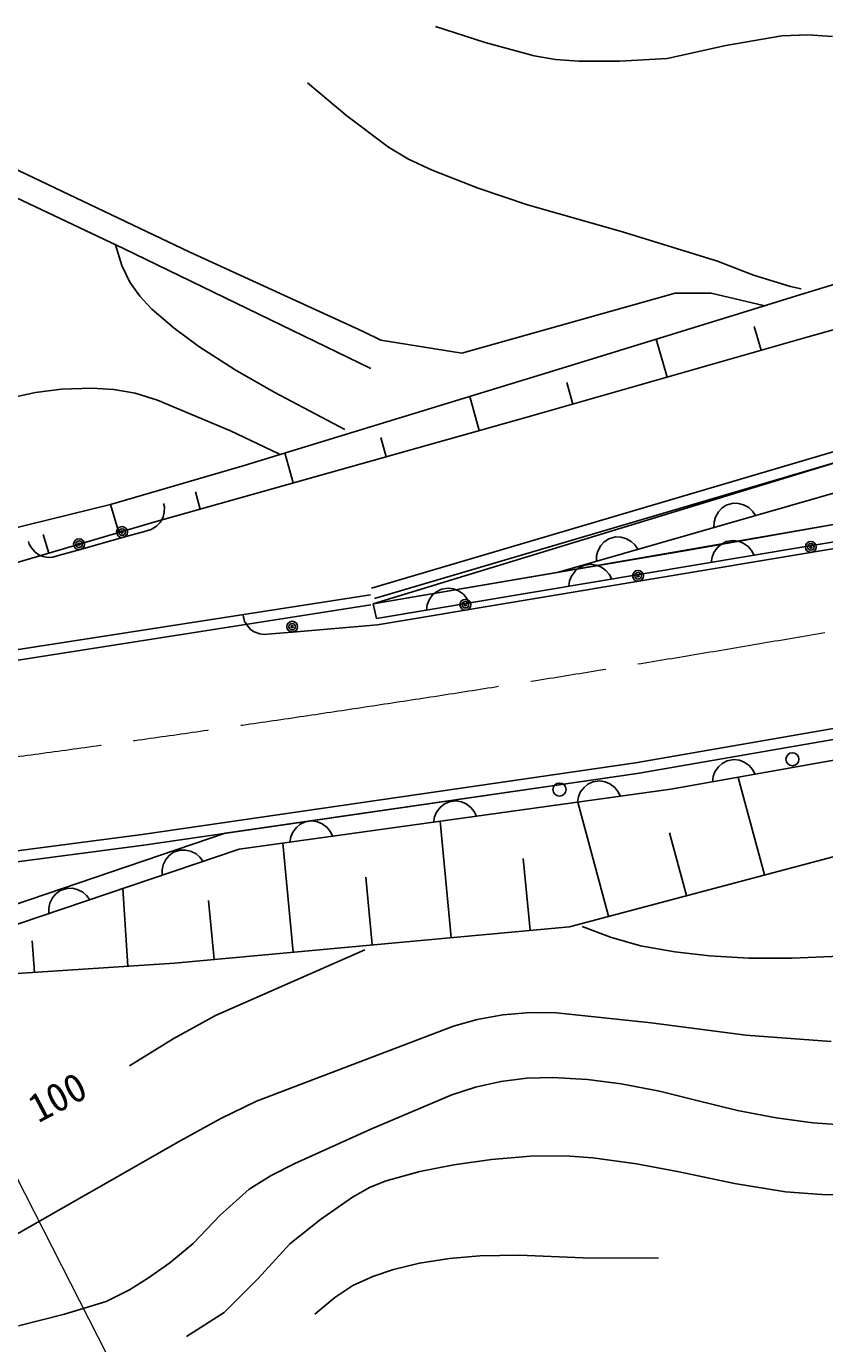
# Model space of a CAD drawing. Units: millimetres, scale not verified. Extents: x 40000 to 680000, y 20000 to 380000.
# Drawn here: x 77753 to 114510, y 239222 to 299828 of the extents above; entities that cross this region are included whole.
import ezdxf
from ezdxf.enums import TextEntityAlignment as Align

# ---------------------------------------------------------------- set-up
doc = ezdxf.new("R2010")
doc.units = ezdxf.units.MM
doc.header["$LTSCALE"] = 1000
doc.linetypes.add('CHAIN', pattern=[18.5, 12, -1.5, 3.5, -1.5])
for name, color, linetype, lineweight in [('S-BGD', 7, 'Continuous', 25), ('S-BMK', 2, 'CHAIN', 13), ('S-STR-HTXT', 7, 'Continuous', 13)]:
    doc.layers.add(name, color=color, linetype=linetype, lineweight=lineweight)
doc.styles.add('ＭＳ ゴシック', font='')
doc.styles.get('ＭＳ ゴシック').set_extended_font_data('MS Gothic')

msp = doc.modelspace()

# ---------------------------------------------------------------- linework, layer by layer
at = {"layer": 'S-BGD'}
for p, q in [((96593, 299828), (98874, 299091)), ((112542, 299395), (113742, 299430)), ((113742, 299430), (114873, 299365)), ((98874, 299091), (101128, 298478)), ((107252, 298350), (109958, 298950)), ((109958, 298950), (112542, 299395)), ((101128, 298478), (102112, 298306)), ((102112, 298306), (103184, 298226)), ((103184, 298226), (105056, 298229)), ((105056, 298229), (107252, 298350)), ((90698, 297222), (92512, 295718)), ((92512, 295718), (94423, 294270)), ((94423, 294270), (95350, 293720)), ((76442, 293641), (85256, 289453)), ((95350, 293720), (96432, 293204)), ((96432, 293204), (98556, 292386)), ((76269, 292420), (82233, 289603)), ((98556, 292386), (100831, 291622)), ((100831, 291622), (105207, 290375)), ((105207, 290375), (109575, 289025)), ((81865, 289777), (82157, 288820)), ((82233, 289603), (93620, 284089)), ((85256, 289453), (93267, 285794)), ((128279, 289653), (113751, 285541)), ((82157, 288820), (82522, 288054)), ((109575, 289025), (111227, 288378)), ((113415, 287498), (117900, 288851)), ((82522, 288054), (82986, 287410)), ((111227, 288378), (112937, 287852)), ((82986, 287410), (83539, 286822)), ((97802, 284791), (107628, 287548)), ((107628, 287548), (109290, 287548)), ((109290, 287548), (111750, 286975)), ((110543, 286596), (113415, 287498)), ((112937, 287852), (113422, 287748)), ((83539, 286822), (84563, 285940)), ((102230, 284039), (110543, 286596)), ((84563, 285940), (85693, 285104)), ((93267, 285794), (94074, 285393)), ((113751, 285541), (100752, 281832)), ((140130, 285594), (102252, 274712)), ((102252, 274712), (140130, 285594)), ((111585, 284923), (111268, 286023)), ((85693, 285104), (87368, 284030)), ((94074, 285393), (97802, 284791)), ((107252, 283687), (106749, 285429)), ((87368, 284030), (89162, 283002)), ((87775, 279628), (102230, 284039)), ((78181, 282986), (79373, 283135)), ((79373, 283135), (80771, 283186)), ((80771, 283186), (81776, 283126)), ((81776, 283126), (82762, 282958)), ((102918, 282451), (102632, 283443)), ((76541, 282632), (78181, 282986)), ((82762, 282958), (83795, 282630)), ((83795, 282630), (84853, 282185)), ((89162, 283002), (92411, 281283)), ((98610, 281231), (98165, 282799)), ((100752, 281832), (83620, 277020)), ((84853, 282185), (87157, 281213)), ((87157, 281213), (89343, 280178)), ((116856, 280834), (93640, 273976)), ((94327, 280028), (94077, 280911)), ((89343, 280178), (89419, 280130)), ((90045, 278825), (89654, 280202)), ((93716, 273259), (116998, 280357)), ((116998, 280357), (93782, 273499)), ((81628, 277824), (87775, 279628)), ((135054, 279504), (113555, 275876)), ((135063, 279192), (113585, 275576)), ((85762, 277622), (85539, 278406)), ((108145, 275715), (125162, 278700)), ((76892, 276671), (81628, 277824)), ((82008, 276544), (81626, 277824)), ((84075, 277875), (84118, 277722)), ((84118, 277722), (84107, 277471)), ((109774, 277660), (109615, 277490)), ((109982, 277803), (109774, 277660)), ((110290, 277891), (109982, 277803)), ((110542, 277881), (110290, 277891)), ((110768, 277821), (110542, 277881)), ((111016, 277685), (110768, 277821)), ((111186, 277527), (111016, 277685)), ((83620, 277020), (73946, 274163)), ((83908, 277001), (83748, 276832)), ((84046, 277247), (83908, 277001)), ((84107, 277471), (84046, 277247)), ((118698, 277566), (102252, 274712)), ((109419, 277020), (109408, 276768)), ((109478, 277244), (109419, 277020)), ((109615, 277490), (109478, 277244)), ((111330, 277320), (111186, 277527)), ((78783, 275592), (78526, 276453)), ((83193, 276593), (82231, 276322)), ((83501, 276680), (83193, 276593)), ((83748, 276832), (83501, 276680)), ((77891, 276008), (77858, 276123)), ((77984, 275828), (77891, 276008)), ((78165, 275631), (77984, 275828)), ((80248, 275763), (79286, 275492)), ((82231, 276322), (80248, 275763)), ((113555, 275876), (93878, 272589)), ((104204, 275936), (104067, 275689)), ((104363, 276105), (104204, 275936)), ((104571, 276248), (104363, 276105)), ((104879, 276336), (104571, 276248)), ((105131, 276326), (104879, 276336)), ((105357, 276267), (105131, 276326)), ((105604, 276131), (105357, 276267)), ((105775, 275973), (105604, 276131)), ((105919, 275766), (105775, 275973)), ((109577, 275857), (109413, 275628)), ((109755, 276008), (109577, 275857)), ((109978, 276126), (109755, 276008)), ((110294, 276179), (109978, 276126)), ((110544, 276140), (110294, 276179)), ((110761, 276055), (110544, 276140)), ((110991, 275892), (110761, 276055)), ((111143, 275715), (110991, 275892)), ((78324, 275510), (78165, 275631)), ((78511, 275439), (78324, 275510)), ((78774, 275389), (78511, 275439)), ((78978, 275405), (78774, 275389)), ((79286, 275492), (78978, 275405)), ((93716, 273259), (108145, 275715)), ((113585, 275576), (93925, 272289)), ((104007, 275465), (103997, 275213)), ((104067, 275689), (104007, 275465)), ((109328, 275412), (109289, 275163)), ((109413, 275628), (109328, 275412)), ((111261, 275493), (111143, 275715)), ((102252, 274712), (93716, 273259)), ((103019, 274761), (102855, 274532)), ((103196, 274912), (103019, 274761)), ((103420, 275030), (103196, 274912)), ((103735, 275083), (103420, 275030)), ((103985, 275044), (103735, 275083)), ((104202, 274959), (103985, 275044)), ((104433, 274796), (104202, 274959)), ((104584, 274619), (104433, 274796)), ((104703, 274397), (104584, 274619)), ((97176, 273987), (96861, 273934)), ((97426, 273948), (97176, 273987)), ((97644, 273863), (97426, 273948)), ((102769, 274316), (102730, 274068)), ((102855, 274532), (102769, 274316)), ((73055, 270493), (93594, 273679)), ((96296, 273436), (96211, 273220)), ((96460, 273666), (96296, 273436)), ((96637, 273816), (96460, 273666)), ((96861, 273934), (96637, 273816)), ((97874, 273700), (97644, 273863)), ((98025, 273524), (97874, 273700)), ((98144, 273301), (98025, 273524)), ((73118, 270000), (93620, 273217)), ((87749, 272648), (87739, 272767)), ((93878, 272589), (93716, 273259)), ((96211, 273220), (96172, 272972)), ((87805, 272453), (87749, 272648)), ((87945, 272225), (87805, 272453)), ((88078, 272077), (87945, 272225)), ((93925, 272289), (90015, 271960)), ((88248, 271971), (88078, 272077)), ((88497, 271873), (88248, 271971)), ((88700, 271850), (88497, 271873)), ((89019, 271876), (88700, 271850)), ((90015, 271960), (89019, 271876)), ((136412, 269891), (107424, 264728)), ((105803, 265943), (125653, 269393)), ((105882, 265452), (125738, 268903)), ((105882, 265452), (125738, 268903)), ((110333, 266095), (110018, 266039)), ((110583, 266059), (110333, 266095)), ((83087, 262653), (105803, 265943)), ((109458, 265535), (109375, 265318)), ((109620, 265766), (109458, 265535)), ((109795, 265919), (109620, 265766)), ((110018, 266039), (109795, 265919)), ((110801, 265977), (110583, 266059)), ((111033, 265816), (110801, 265977)), ((111186, 265641), (111033, 265816)), ((111307, 265420), (111186, 265641)), ((83156, 262160), (105882, 265452)), ((86904, 262703), (105882, 265452)), ((103612, 264962), (103430, 264816)), ((103839, 265074), (103612, 264962)), ((104155, 265118), (103839, 265074)), ((104404, 265072), (104155, 265118)), ((104619, 264981), (104404, 265072)), ((104845, 264812), (104619, 264981)), ((109375, 265318), (109339, 265069)), ((111734, 260787), (110531, 265274)), ((107424, 264728), (87558, 261967)), ((87558, 261967), (107424, 264728)), ((103169, 264378), (103123, 264131)), ((103260, 264592), (103169, 264378)), ((103430, 264816), (103260, 264592)), ((104991, 264631), (104845, 264812)), ((105104, 264406), (104991, 264631)), ((96638, 263671), (96547, 263458)), ((96808, 263896), (96638, 263671)), ((96990, 264042), (96808, 263896)), ((97216, 264153), (96990, 264042)), ((97533, 264197), (97216, 264153)), ((97782, 264152), (97533, 264197)), ((97997, 264061), (97782, 264152)), ((98222, 263891), (97997, 264061)), ((98369, 263711), (98222, 263891)), ((98481, 263485), (98369, 263711)), ((104556, 258882), (103148, 264134)), ((90367, 263121), (90186, 262975)), ((90594, 263233), (90367, 263121)), ((90911, 263277), (90594, 263233)), ((91160, 263231), (90911, 263277)), ((91374, 263141), (91160, 263231)), ((91600, 262971), (91374, 263141)), ((96547, 263458), (96501, 263210)), ((97307, 257901), (96807, 263253)), ((120706, 263168), (102762, 258406)), ((69024, 260793), (83087, 262653)), ((71666, 257525), (86904, 262703)), ((89924, 262537), (89878, 262290)), ((90016, 262751), (89924, 262537)), ((90186, 262975), (90016, 262751)), ((91747, 262791), (91600, 262971)), ((91859, 262565), (91747, 262791)), ((108145, 259834), (107370, 262723)), ((69090, 260300), (83156, 262160)), ((87558, 261967), (71909, 256685)), ((71909, 256685), (87558, 261967)), ((84528, 261827), (84327, 261675)), ((84831, 261929), (84528, 261827)), ((85084, 261931), (84831, 261929)), ((85312, 261882), (85084, 261931)), ((85566, 261757), (85312, 261882)), ((90034, 257229), (89565, 262246)), ((84051, 261246), (84001, 261019)), ((84176, 261498), (84051, 261246)), ((84327, 261675), (84176, 261498)), ((85744, 261607), (85566, 261757)), ((85897, 261406), (85744, 261607)), ((100944, 258238), (100634, 261549)), ((84001, 261019), (84003, 260767)), ((93671, 257565), (93380, 260676)), ((79312, 260066), (79110, 259914)), ((79615, 260169), (79312, 260066)), ((79868, 260170), (79615, 260169)), ((80096, 260121), (79868, 260170)), ((80350, 259996), (80096, 260121)), ((82427, 256585), (82192, 260156)), ((78834, 259485), (78785, 259258)), ((78960, 259737), (78834, 259485)), ((79110, 259914), (78960, 259737)), ((80527, 259846), (80350, 259996)), ((80680, 259646), (80527, 259846)), ((86397, 256893), (86143, 259617)), ((78785, 259258), (78786, 259006)), ((102762, 258406), (84579, 256725)), ((103337, 258419), (104649, 257929)), ((78123, 256305), (78027, 257759)), ((104649, 257929), (106032, 257532)), ((86459, 254318), (93335, 257341)), ((106032, 257532), (107609, 257248)), ((107609, 257248), (109214, 257067)), ((109214, 257067), (111011, 256963)), ((113009, 256959), (115205, 257053)), ((84579, 256725), (75970, 256165)), ((111011, 256963), (113009, 256959)), ((84514, 253245), (86459, 254318)), ((98510, 254138), (97420, 253825)), ((99692, 254352), (98510, 254138)), ((100963, 254451), (99692, 254352)), ((102164, 254436), (100963, 254451)), ((106520, 253981), (102164, 254436)), ((110884, 253421), (106520, 253981)), ((97420, 253825), (88348, 250377)), ((114810, 253116), (110884, 253421)), ((82505, 252004), (84514, 253245)), ((97351, 250674), (98434, 251018)), ((98434, 251018), (99606, 251279)), ((99606, 251279), (100798, 251433)), ((100798, 251433), (101993, 251473)), ((101993, 251473), (103592, 251375)), ((103592, 251375), (105142, 251174)), ((105142, 251174), (106910, 250844)), ((88348, 250377), (86701, 249578)), ((93612, 249097), (97351, 250674)), ((106910, 250844), (108559, 250431)), ((108559, 250431), (110497, 249941)), ((110497, 249941), (112273, 249605)), ((86701, 249578), (84873, 248568)), ((90109, 247509), (93612, 249097)), ((112273, 249605), (113960, 249377)), ((113960, 249377), (115729, 249253)), ((84873, 248568), (76520, 243812)), ((89028, 246965), (90109, 247509)), ((97443, 247455), (95872, 247142)), ((99166, 247700), (97443, 247455)), ((100965, 247840), (99166, 247700)), ((102565, 247858), (100965, 247840)), ((103843, 247777), (102565, 247858)), ((105849, 247500), (103843, 247777)), ((107812, 247120), (105849, 247500)), ((88012, 246335), (89028, 246965)), ((94321, 246716), (93580, 246420)), ((95872, 247142), (94321, 246716)), ((110358, 246595), (107812, 247120)), ((86681, 245129), (88012, 246335)), ((93580, 246420), (92766, 245965)), ((112713, 246210), (110358, 246595)), ((114374, 246084), (112713, 246210)), ((115975, 246067), (114374, 246084)), ((92766, 245965), (91291, 244932)), ((85437, 243835), (86681, 245129)), ((91291, 244932), (89879, 243821)), ((84360, 242945), (85437, 243835)), ((89879, 243821), (88430, 242221)), ((95860, 242918), (97242, 243143)), ((97242, 243143), (98640, 243262)), ((98640, 243262), (100440, 243296)), ((100440, 243296), (103388, 243172)), ((103388, 243172), (106239, 243152)), ((106239, 243152), (106859, 243175)), ((83376, 242256), (84360, 242945)), ((93699, 242316), (94657, 242627)), ((94657, 242627), (95860, 242918)), ((82503, 241705), (83376, 242256)), ((88430, 242221), (86868, 240651)), ((91964, 241352), (92792, 241902)), ((92792, 241902), (93699, 242316)), ((81434, 241166), (82503, 241705)), ((91043, 240577), (91964, 241352)), ((79508, 240576), (81434, 241166)), ((86868, 240651), (85130, 239548)), ((77394, 240038), (79508, 240576))]:
    msp.add_line(p, q, dxfattribs=at)
for centre, major_axis in [((82162, 276561), (250, 0)), ((82162, 276561), (150, 0)), ((82162, 276561), (50, 0)), ((80180, 276002), (250, 0)), ((80180, 276002), (150, 0)), ((80180, 276002), (50, 0)), ((113872, 275876), (250, 0)), ((113872, 275876), (150, 0)), ((113872, 275876), (50, 0)), ((105919, 274546), (250, 0)), ((105919, 274546), (150, 0)), ((105919, 274546), (50, 0)), ((97967, 273217), (250, 0)), ((97967, 273217), (150, 0)), ((97967, 273217), (50, 0)), ((89994, 272208), (250, 0)), ((89994, 272208), (150, 0)), ((89994, 272208), (50, 0)), ((113027, 266108), (300, 0)), ((102301, 264716), (300, 0))]:
    msp.add_ellipse(centre, major_axis=major_axis, ratio=0.994777, dxfattribs=at)
at = {"layer": 'S-BMK'}
msp.add_ellipse((-56690, 1252052), major_axis=(1000019, 0), ratio=0.994777, start_param=4.838712, end_param=4.884433, dxfattribs=at)
at = {"layer": 'S-STR-HTXT'}
msp.add_line((71164, 258891), (83363, 234988), dxfattribs=at)

# ---------------------------------------------------------------- texts
at = {"layer": 'S-STR-HTXT', "style": 'ＭＳ ゴシック'}
msp.add_text('100', height=1320, rotation=27.876, dxfattribs=at).set_placement((78484, 249002), align=Align.BOTTOM_LEFT)

doc.saveas('drawing.dxf')
